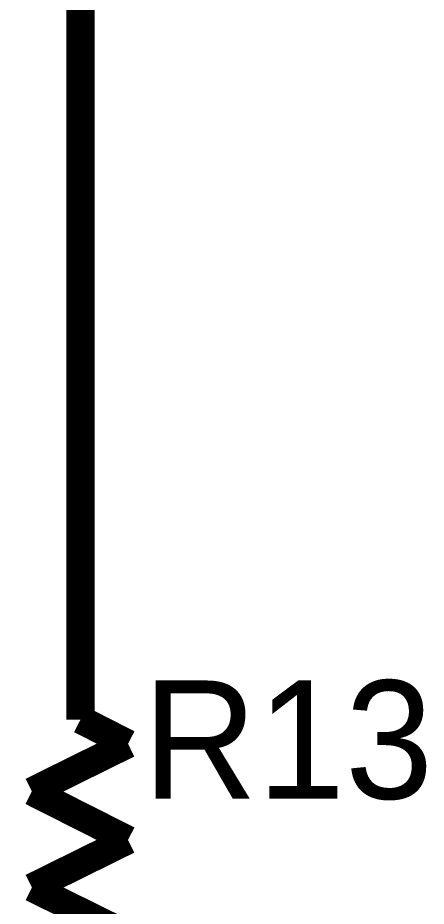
# Model space of a CAD drawing. Header units: inches. Extents: x 0 to 432, y 0 to 280.
# Drawn here: x 248.26 to 252.6, y 190.04 to 199.48 of the extents above; entities that cross this region are included whole.
import ezdxf

# ---------------------------------------------------------------- set-up
doc = ezdxf.new("R2010")
doc.units = ezdxf.units.IN
doc.layers.add('Sheet', color=255, linetype='Continuous')

msp = doc.modelspace()

# ---------------------------------------------------------------- linework, layer by layer
at = {"layer": 'Sheet'}
for points in [[(248.9296, 195.5688, 0.2997, 0.2997, 0), (248.9296, 208.2698, 0.2997, 0.2997, 0)], [(248.9296, 193.0308, 0.2997, 0.2997, 0), (248.9296, 195.5688, 0.2997, 0.2997, 0)], [(248.9296, 193.0308, 0.2997, 0.2997, 0), (248.9296, 192.0201, 0.2997, 0.2997, 0)], [(248.9296, 192.0201, 0.2997, 0.2997, 0), (249.435, 191.7618, 0.2997, 0.2997, 0)], [(249.435, 191.7618, 0.2997, 0.2997, 0), (248.413, 191.2565, 0.2997, 0.2997, 0)], [(248.413, 191.2565, 0.2997, 0.2997, 0), (249.435, 190.7399, 0.2997, 0.2997, 0)], [(249.435, 190.7399, 0.2997, 0.2997, 0), (248.413, 190.2346, 0.2997, 0.2997, 0)], [(248.413, 190.2346, 0.2997, 0.2997, 0), (249.435, 189.7292, 0.2997, 0.2997, 0)]]:
    msp.add_lwpolyline(points, format="xyseb", dxfattribs=at)

# ---------------------------------------------------------------- texts
msp.add_text('R13', height=1.25775, dxfattribs=at).set_placement((249.5923, 191.1779))

doc.saveas('drawing.dxf')
